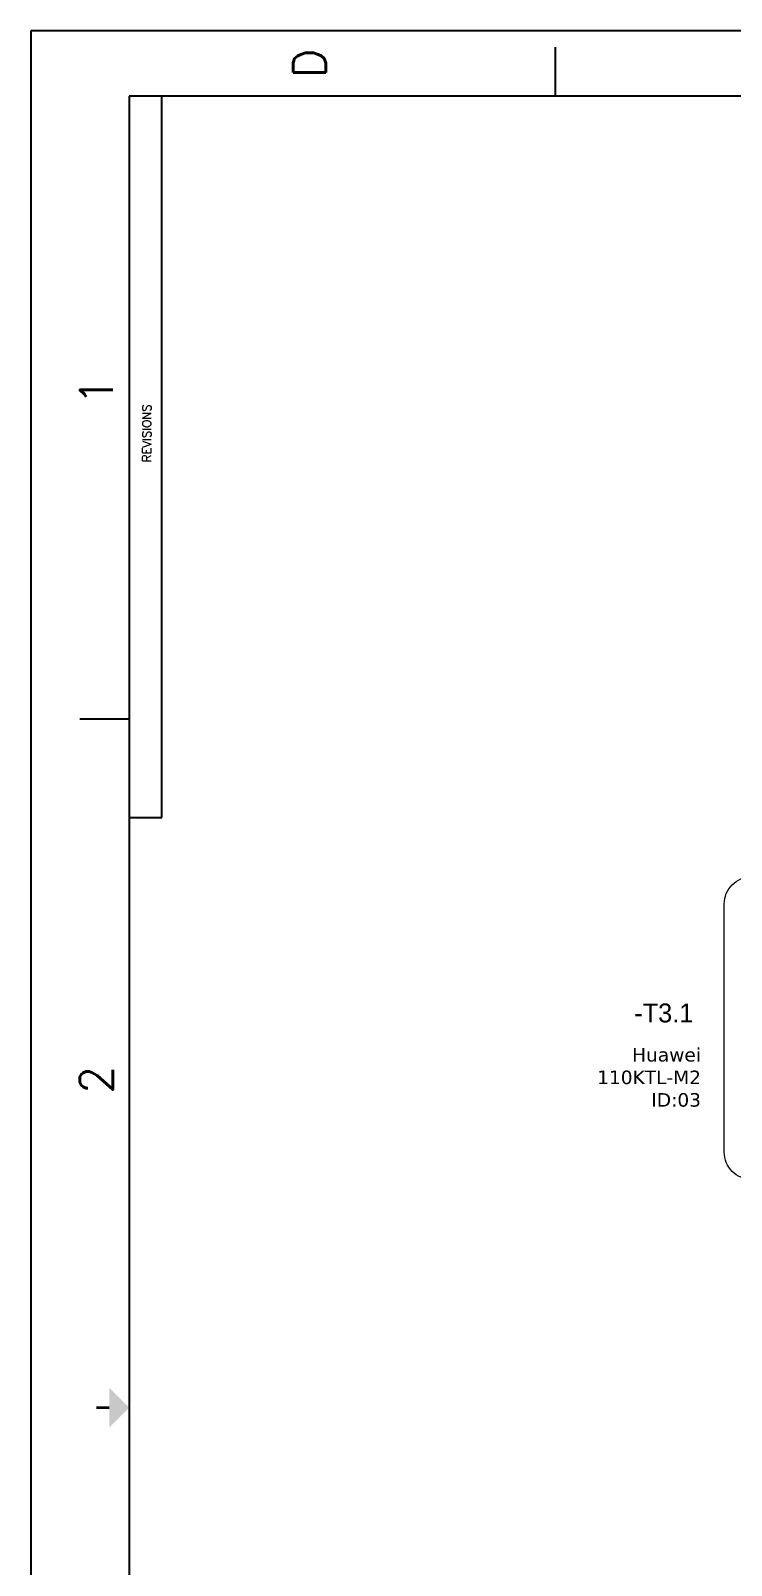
# Model space of a CAD drawing. Header units: inches. Extents: x -58 to 1235, y -506 to 1148.
# Drawn here: x -25 to 396, y 226 to 1148 of the extents above; entities that cross this region are included whole.
import ezdxf
from ezdxf.enums import TextEntityAlignment as Align

# ---------------------------------------------------------------- set-up
doc = ezdxf.new("R2010")
doc.units = ezdxf.units.IN
doc.header["$MEASUREMENT"] = 0
doc.layers.add('Title Block', color=7, linetype='Continuous')
doc.layers.add('Viewport', color=7, linetype='Continuous')
doc.styles.add('Roman', font='romans')

# ---------------------------------------------------------------- blocks, each defined once
blk = doc.blocks.new('ANSI_border_C')
at = {"layer": 'Title Block'}
for p, q in [((21, 16), (0, 16)), ((21, 0), (21, 16)), ((15.75, 15.25), (15.75, 15.625)), ((20.5, 15.25), (0.5, 15.25)), ((15, 15.25), (15, 15)), ((20.5, 0.75), (20.5, 15.25)), ((15, 15), (20.5, 15)), ((20.5, 12), (20.875, 12))]:
    blk.add_line(p, q, dxfattribs=at)
at = {"layer": 'Title Block', "const_width": 0.02}
blk.add_lwpolyline([(10.5, 15.5), (10.5, 15.4)], dxfattribs=at)
at = {"layer": 'Title Block'}
blk.add_solid([(10.35, 15.4), (10.65, 15.4), (10.5, 15.25)], dxfattribs=at)
at = {"layer": 'Title Block', "style": 'Roman'}
for s, p in [('2', (13, 15.5)), ('1', (18.25, 15.5)), ('D', (20.75, 13.875))]:
    blk.add_text(s, height=0.25, dxfattribs=at).set_placement(p, align=Align.MIDDLE_CENTER)
blk.add_text('REVISIONS', height=0.065, dxfattribs=at).set_placement((17.71, 15.083))
blk = doc.blocks.new('JIC_border_C')
at = {"xscale": 78.77001811510775, "yscale": 78.77001811510775, "zscale": 78.77001811510775, "rotation": 90}
blk.add_blockref('ANSI_border_C', (1235.32, -506.34), dxfattribs=at)

msp = doc.modelspace()

# ---------------------------------------------------------------- linework, layer by layer
at = {"color": 5, "lineweight": 9}
msp.add_lwpolyline([(506.48, 457.88), (407.68, 457.88, -0.414214), (391.43, 474.13), (391.43, 623.29, -0.414214), (407.68, 639.54), (407.77, 639.54)], format="xyb", dxfattribs=at)

# ---------------------------------------------------------------- block references
at = {"layer": 'Viewport'}
msp.add_blockref('JIC_border_C', (0, 0), dxfattribs=at)

# ---------------------------------------------------------------- texts
at = {"insert": (367.79, 536.76), "char_height": 8.1281, "attachment_point": 1}
msp.add_mtext_dynamic_manual_height_columns('\\pxqr;{\\fVerdana|b0|i0|c0|p34;Huawei 110KTL-M2\\PID:03}', width=9.6595, gutter_width=3, heights=[0], dxfattribs=at)
msp.add_attdef('-T3.1', text='Huawei 110KTL-M2', height=11.3794).set_placement((337.36, 563.49), align=Align.TOP_LEFT)

doc.saveas('drawing.dxf')
